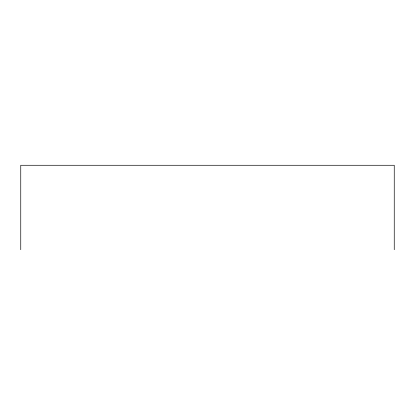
<?xml version="1.0" encoding="UTF-8"?>
<svg xmlns="http://www.w3.org/2000/svg" width="415" height="415" viewBox="0 0 415 415"><rect width="100%" height="100%" fill="white"/><g stroke="black" fill="none" stroke-linecap="round" stroke-linejoin="round"><path stroke-width="0.62" d="M394.25 249.721L394.25 165.279L20.75 165.279L20.75 249.721"/></g></svg>
